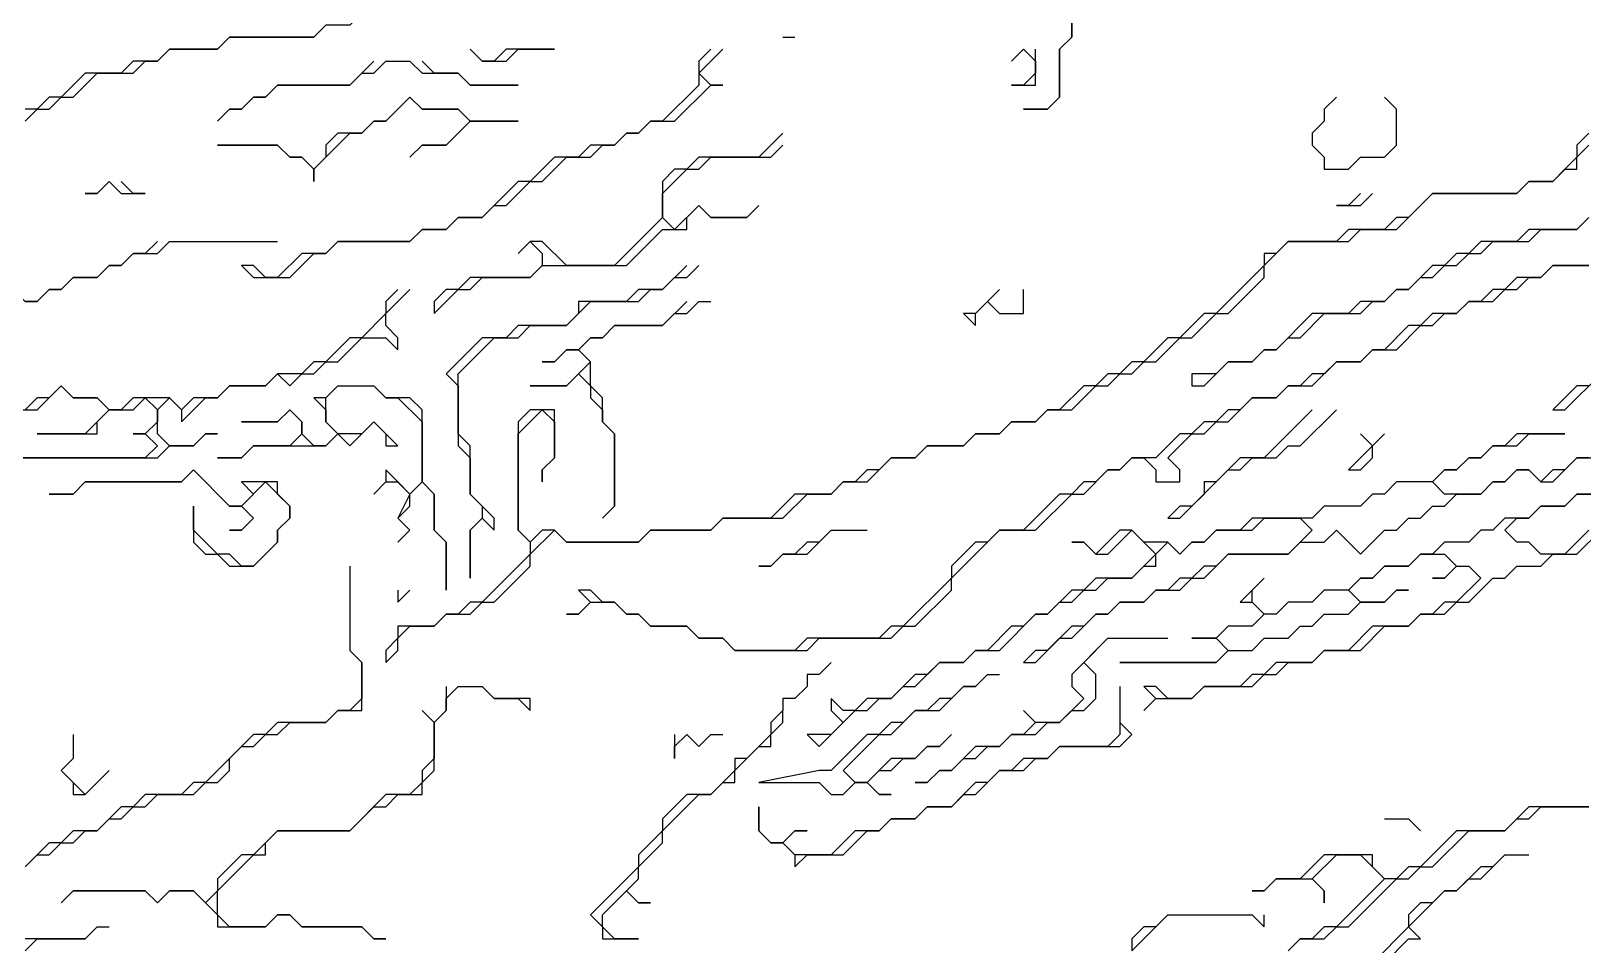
# Model space of a CAD drawing. Header units: metres. Extents: x 76363 to 76886, y 81203 to 81673.
# Drawn here: x 76661.6 to 76713.2, y 81321.2 to 81351.6 of the extents above; entities that cross this region are included whole.
import ezdxf

# ---------------------------------------------------------------- set-up
doc = ezdxf.new("R2010")
doc.units = ezdxf.units.M

msp = doc.modelspace()

# ---------------------------------------------------------------- linework, layer by layer
for points in [[(76681, 81356.6, 211.278), (76680.6, 81356.2, 211.38), (76680.2, 81356.2, 211.66), (76678.6, 81354.6, 212.435), (76678.2, 81354.6, 212.59), (76677.8, 81354.2, 212.695), (76676.2, 81354.2, 212.89), (76674.6, 81352.6, 212.865), (76673, 81352.6, 212.83), (76672.2, 81351.8, 212.87), (76671.4, 81351.8, 212.725), (76671, 81351.4, 212.63), (76668.2, 81351.4, 212.71), (76667.8, 81351, 212.7), (76666.2, 81351, 212.63), (76665.8, 81350.6, 212.58), (76665, 81350.6, 212.425), (76664.6, 81350.2, 212.22), (76663.4, 81350.2, 212), (76662.6, 81349.4, 211.77), (76662.2, 81349.4, 211.68), (76661.8, 81349, 211.525), (76661.4, 81349, 211.41)], [(76696.2, 81355.4, 202.73), (76696.2, 81353.8, 201.93), (76696.6, 81353.4, 201.675), (76696.2, 81353, 201.66), (76696.2, 81351.4, 201.28), (76695.8, 81351, 201.385), (76695.8, 81349.4, 201.07), (76695.4, 81349, 201.03), (76694.6, 81349, 201.287), (76695.4, 81349, 201.03), (76695.8, 81349.4, 201.07), (76695.8, 81351, 201.385), (76696.2, 81351.4, 201.28), (76696.2, 81352.6, 201.41), (76697, 81353.4, 201.6), (76697.4, 81353.4, 201.6), (76696.6, 81353.4, 201.675), (76696.2, 81353.8, 201.93)], [(76661.4, 81348.6, 211.4), (76661.8, 81349, 211.525), (76662.2, 81349, 211.48), (76662.6, 81349.4, 211.77), (76663, 81349.4, 211.73), (76663.8, 81350.2, 212.025), (76665, 81350.2, 212.25), (76665.4, 81350.6, 212.46), (76665.8, 81350.6, 212.58), (76666.2, 81351, 212.63), (76667.8, 81351, 212.7), (76668.2, 81351.4, 212.71), (76671, 81351.4, 212.63), (76671.4, 81351.8, 212.725)], [(76686.6, 81351.4, 202.31), (76687, 81351.4, 202.24)], [(76673, 81350.6, 211.593), (76672.2, 81349.8, 210.688), (76669.8, 81349.8, 210.983), (76669.4, 81349.4, 210.725), (76669, 81349.4, 210.71), (76668.6, 81349, 210.363), (76668.2, 81349, 210.623), (76667.8, 81348.6, 209.992), (76668.2, 81349, 210.623), (76668.6, 81349, 210.363), (76669, 81349.4, 210.71), (76669.4, 81349.4, 210.725), (76669.8, 81349.8, 210.983), (76672.2, 81349.8, 210.688), (76672.6, 81350.2, 211.12), (76673, 81350.2, 211.02), (76673.4, 81350.6, 211.333), (76674.2, 81350.6, 211.21), (76674.6, 81350.2, 210.627), (76675.8, 81350.2, 210.016), (76676.2, 81349.8, 209.381), (76677.8, 81349.8, 208.401), (76676.2, 81349.8, 209.381), (76675.8, 81350.2, 210.016), (76675, 81350.2, 210.537), (76674.6, 81350.6, 211.13)], [(76684.2, 81351, 203.183), (76683.8, 81350.6, 203.084), (76683.8, 81349.8, 202.368), (76682.6, 81348.6, 202.123), (76682.2, 81348.6, 202.386), (76681.8, 81348.2, 202.142), (76681.4, 81348.2, 202.374), (76681, 81347.8, 202.016), (76680.2, 81347.8, 202.524), (76679.8, 81347.4, 202.31), (76679, 81347.4, 202.662), (76678.2, 81346.6, 201.856), (76677.8, 81346.6, 202.3), (76676.6, 81345.4, 200.69), (76675.8, 81345.4, 201.332), (76675.4, 81345, 200.923), (76674.6, 81345, 201.486), (76674.2, 81344.6, 201.237), (76671.8, 81344.6, 202.56), (76671.4, 81344.2, 202.067), (76670.6, 81344.2, 202.564), (76669.8, 81343.4, 202.232), (76669.4, 81343.4, 202.572), (76669, 81343.8, 203.19), (76668.6, 81343.8, 203.27), (76669, 81343.4, 202.67), (76670.2, 81343.4, 201.92), (76671, 81344.2, 202.28), (76671.4, 81344.2, 202.067), (76671.8, 81344.6, 202.56), (76674.2, 81344.6, 201.237), (76674.6, 81345, 201.486), (76675.4, 81345, 200.923), (76675.8, 81345.4, 201.332), (76676.6, 81345.4, 200.69), (76677, 81345.8, 201.223), (76677.4, 81345.8, 201.074), (76678.2, 81346.6, 201.856), (76678.6, 81346.6, 201.458), (76679.4, 81347.4, 202.587), (76680.2, 81347.4, 202.07), (76680.6, 81347.8, 202.483), (76681, 81347.8, 202.016), (76681.4, 81348.2, 202.374), (76681.8, 81348.2, 202.142), (76682.2, 81348.6, 202.386), (76683, 81348.6, 201.86), (76684.2, 81349.8, 202.2), (76684.6, 81349.8, 202.1), (76684.2, 81349.8, 202.2), (76683.8, 81350.2, 202.675), (76684.6, 81351, 202.877)], [(76676.2, 81351, 210.89), (76676.6, 81350.6, 210.404), (76677.4, 81350.6, 210.01), (76677.8, 81351, 210.025), (76679, 81351, 208.912), (76677.4, 81351, 210.3), (76677, 81350.6, 210.216), (76676.6, 81350.6, 210.404)], [(76694.6, 81351, 201.73), (76694.2, 81350.6, 201.71), (76694.6, 81351, 201.73), (76695, 81350.6, 201.56), (76695, 81350.2, 201.54), (76694.6, 81349.8, 201.52), (76694.2, 81349.8, 201.52), (76695, 81349.8, 201.505), (76695, 81351, 201.58)], [(76674.2, 81349.4, 210), (76673.4, 81348.6, 209.333), (76673, 81348.6, 209.3), (76672.6, 81348.2, 208.96), (76671.8, 81348.2, 209.18), (76671.4, 81347.8, 208.693), (76671.4, 81347.4, 208.395), (76671, 81347, 207.88), (76670.6, 81347.4, 208.393), (76670.2, 81347.4, 208.55), (76669.8, 81347.8, 208.873), (76667.8, 81347.8, 209.04), (76669.8, 81347.8, 208.873), (76670.2, 81347.4, 208.55), (76670.6, 81347.4, 208.393), (76671, 81347, 207.88), (76671, 81346.6, 207.365), (76671, 81347, 207.88), (76672.2, 81348.2, 209.08), (76672.6, 81348.2, 208.96), (76673, 81348.6, 209.3), (76673.4, 81348.6, 209.333), (76674.2, 81349.4, 210), (76674.6, 81349, 209.6), (76675.8, 81349, 209.002), (76676.2, 81348.6, 208.342), (76675.4, 81347.8, 207.644), (76674.6, 81347.8, 207.813), (76674.2, 81347.4, 207.36), (76674.6, 81347.8, 207.813), (76675.4, 81347.8, 207.644), (76676.2, 81348.6, 208.342), (76677.8, 81348.6, 206.382), (76676.2, 81348.6, 208.342), (76675.8, 81349, 209.002), (76674.6, 81349, 209.6)], [(76705, 81349.4, 200.325), (76704.6, 81349, 200.23), (76704.6, 81348.6, 200.205), (76704.2, 81348.2, 200.12), (76704.2, 81347.8, 200.18), (76704.6, 81347.4, 200.125), (76704.6, 81347, 200.025), (76705.4, 81347, 200.1), (76705.8, 81347.4, 200.19), (76706.6, 81347.4, 200.035), (76707, 81347.8, 200.02), (76707, 81349, 200.14), (76706.6, 81349.4, 200.16)], [(76713.4, 81348.2, 200.02), (76713, 81347.8, 199.91), (76713, 81347.4, 199.82), (76712.2, 81346.6, 199.79), (76711.4, 81346.6, 199.87), (76711, 81346.2, 199.77), (76708.2, 81346.2, 199.78), (76707.4, 81345.4, 199.67), (76707, 81345.4, 199.6), (76706.6, 81345, 199.47), (76705.4, 81345, 199.705), (76705, 81344.6, 199.58), (76703.4, 81344.6, 199.775), (76703, 81344.2, 199.72), (76702.6, 81344.2, 199.76), (76702.6, 81343.8, 199.677), (76701, 81342.2, 199.64), (76700.6, 81342.2, 199.655), (76699.8, 81341.4, 199.61), (76699.4, 81341.4, 199.605), (76698.6, 81340.6, 199.443), (76698.2, 81340.6, 199.493), (76697.8, 81340.2, 199.4), (76697.4, 81340.2, 199.48), (76697, 81339.8, 199.467), (76696.6, 81339.8, 199.493), (76695.8, 81339, 199.325), (76695.4, 81339, 199.325), (76695, 81338.6, 199.31), (76694.2, 81338.6, 199.535), (76693.8, 81338.2, 199.6), (76693, 81338.2, 199.71), (76692.6, 81337.8, 199.7), (76691.4, 81337.8, 199.78), (76691, 81337.4, 199.84), (76690.2, 81337.4, 199.845), (76689.8, 81337, 199.83), (76689.4, 81337, 199.91), (76689, 81336.6, 199.887), (76688.6, 81336.6, 199.92), (76688.2, 81336.2, 199.875), (76687, 81336.2, 199.8), (76686.2, 81335.4, 199.735), (76684.6, 81335.4, 199.78), (76684.2, 81335, 199.763), (76682.2, 81335, 199.69), (76681.8, 81334.6, 199.675), (76679.4, 81334.6, 200.375), (76679, 81335, 200.59), (76678.6, 81335, 200.585), (76678.2, 81334.6, 200.45), (76677.8, 81335, 200.35), (76677.8, 81338.2, 200.62), (76678.6, 81339, 200.45), (76679, 81338.6, 200.55), (76679, 81337.4, 200.645), (76678.6, 81337, 200.78), (76678.6, 81336.6, 200.77), (76678.6, 81337, 200.78), (76679, 81337.4, 200.645), (76679, 81339, 200.413), (76678.2, 81339, 200.42), (76677.8, 81338.6, 200.515), (76677.8, 81335, 200.35), (76678.2, 81334.6, 200.45), (76678.2, 81334.2, 200.33), (76676.6, 81332.6, 199.83), (76676.2, 81332.6, 199.6), (76675.8, 81332.2, 199.433), (76675.4, 81332.2, 199.43), (76675, 81331.8, 199.61), (76673.8, 81331.8, 200.27), (76673.8, 81331.4, 200.135), (76673.4, 81331, 200.2), (76673.4, 81330.6, 200.12), (76673.8, 81331, 199.97), (76673.8, 81331.4, 200.135), (76674.2, 81331.8, 200.01), (76675, 81331.8, 199.61), (76675.4, 81332.2, 199.43), (76676.2, 81332.2, 199.533), (76676.6, 81332.6, 199.83), (76677, 81332.6, 199.9), (76678.2, 81333.8, 200.03), (76678.2, 81334.2, 200.33), (76679, 81335, 200.59), (76679.4, 81334.6, 200.375), (76681.8, 81334.6, 199.675), (76682.2, 81335, 199.69), (76684.2, 81335, 199.763), (76684.6, 81335.4, 199.78), (76686.6, 81335.4, 199.735), (76687.4, 81336.2, 199.803), (76688.2, 81336.2, 199.875), (76688.6, 81336.6, 199.92), (76689.4, 81336.6, 199.845), (76690.2, 81337.4, 199.845), (76691, 81337.4, 199.84), (76691.4, 81337.8, 199.78), (76692.6, 81337.8, 199.7), (76693, 81338.2, 199.71), (76693.8, 81338.2, 199.6), (76694.2, 81338.6, 199.535), (76695, 81338.6, 199.31), (76695.4, 81339, 199.325), (76696.2, 81339, 199.28), (76697, 81339.8, 199.467), (76697.4, 81339.8, 199.4), (76697.8, 81340.2, 199.4), (76698.2, 81340.2, 199.4), (76698.6, 81340.6, 199.443), (76699, 81340.6, 199.5), (76699.8, 81341.4, 199.61), (76700.2, 81341.4, 199.6), (76701, 81342.2, 199.64), (76701.4, 81342.2, 199.56), (76702.6, 81343.4, 199.525), (76702.6, 81343.8, 199.677), (76703.4, 81344.6, 199.775), (76705.4, 81344.6, 199.57), (76705.8, 81345, 199.51), (76707, 81345, 199.47), (76708.2, 81346.2, 199.78), (76711, 81346.2, 199.77), (76711.4, 81346.6, 199.87), (76712.2, 81346.6, 199.79), (76712.6, 81347, 199.845), (76713, 81347, 199.73), (76713, 81347.4, 199.82), (76713.4, 81347.8, 199.81)], [(76686.6, 81348.2, 200.79), (76685.8, 81347.4, 200.685), (76683.8, 81347.4, 200.96), (76683.4, 81347, 200.79), (76683, 81347, 200.868), (76682.6, 81346.6, 200.74), (76682.6, 81345.4, 200.15), (76681, 81343.8, 199.78), (76679.4, 81343.8, 199.727), (76678.6, 81344.6, 200.085), (76678.2, 81344.6, 200.085), (76677.8, 81344.2, 199.88), (76678.2, 81344.6, 200.085), (76678.6, 81344.2, 199.875), (76678.6, 81343.8, 199.76), (76678.2, 81343.4, 199.615), (76676.2, 81343.4, 199.81), (76675.8, 81343, 199.72), (76675.4, 81343, 199.75), (76675, 81342.6, 199.75), (76675, 81342.2, 199.58), (76675.8, 81343, 199.72), (76676.2, 81343, 199.61), (76676.6, 81343.4, 199.62), (76678.2, 81343.4, 199.615), (76678.6, 81343.8, 199.76), (76681.4, 81343.8, 199.695), (76682.6, 81345, 199.975), (76683.4, 81345, 199.86), (76683.4, 81345.4, 199.99), (76683.8, 81345.8, 200.137), (76684.2, 81345.4, 199.98), (76685.4, 81345.4, 200.095), (76685.8, 81345.8, 200.23), (76685.4, 81345.4, 200.095), (76684.2, 81345.4, 199.98), (76683.8, 81345.8, 200.137), (76683, 81345, 199.89), (76682.6, 81345.4, 200.15), (76682.6, 81346.2, 200.46), (76683.4, 81347, 200.79), (76683.8, 81347, 200.67), (76684.2, 81347.4, 200.92), (76686.2, 81347.4, 200.565), (76686.6, 81347.8, 200.7)], [(76664.2, 81346.6, 208.073), (76663.8, 81346.2, 207.615), (76663.4, 81346.2, 207.846), (76663.8, 81346.2, 207.615), (76664.2, 81346.6, 208.073), (76664.6, 81346.2, 207.6), (76665.4, 81346.2, 207.596), (76665, 81346.2, 207.58), (76664.6, 81346.6, 208.442)], [(76705.8, 81346.2, 199.875), (76705.4, 81345.8, 199.86), (76705, 81345.8, 199.82), (76705.8, 81345.8, 199.85), (76706.2, 81346.2, 199.87)], [(76713.4, 81345.4, 197.994), (76713, 81345, 197.69), (76711.4, 81345, 198.193), (76711, 81344.6, 197.502), (76709.8, 81344.6, 198.05), (76709.4, 81344.2, 197.607), (76709, 81344.2, 197.677), (76708.6, 81343.8, 197.203), (76708.2, 81343.8, 197.476), (76707.4, 81343, 196.706), (76707, 81343, 196.917), (76706.6, 81342.6, 196.663), (76705.8, 81342.6, 197.287), (76705.4, 81342.2, 197.248), (76704.2, 81342.2, 197.71), (76703, 81341, 196.943), (76702.6, 81341, 197.215), (76702.2, 81340.6, 197.23), (76701.4, 81340.6, 197.827), (76701, 81340.2, 197.512), (76700.2, 81340.2, 197.874), (76700.2, 81339.8, 197.23), (76700.6, 81339.8, 197.092), (76701.4, 81340.6, 197.827), (76702.2, 81340.6, 197.23), (76702.6, 81341, 197.215), (76703, 81341, 196.943), (76703.4, 81341.4, 197.217), (76703.8, 81341.4, 197.018), (76704.6, 81342.2, 197.6), (76705.8, 81342.2, 196.906), (76706.2, 81342.6, 197.016), (76706.6, 81342.6, 196.663), (76707, 81343, 196.917), (76707.4, 81343, 196.706), (76707.8, 81343.4, 197.135), (76708.2, 81343.4, 196.892), (76708.6, 81343.8, 197.203), (76709, 81343.8, 197.21), (76709.4, 81344.2, 197.607), (76709.8, 81344.2, 197.55), (76710.2, 81344.6, 197.817), (76711.4, 81344.6, 197.408), (76711.8, 81345, 198.04), (76713, 81345, 197.69), (76713.4, 81345.4, 197.994)], [(76665.8, 81344.6, 204.888), (76665.4, 81344.2, 204.607), (76665, 81344.2, 204.922), (76664.6, 81343.8, 204.43), (76664.2, 81343.8, 204.596), (76663.8, 81343.4, 204.195), (76663, 81343.4, 204.493), (76662.6, 81343, 204.047), (76662.2, 81343, 204.157), (76661.8, 81342.6, 203.887), (76661.4, 81342.6, 204.027), (76660.6, 81343.4, 205.093), (76661.4, 81342.6, 204.027), (76661.8, 81342.6, 203.887), (76662.2, 81343, 204.157), (76662.6, 81343, 204.047), (76663, 81343.4, 204.493), (76663.8, 81343.4, 204.195), (76664.2, 81343.8, 204.596), (76664.6, 81343.8, 204.43), (76665, 81344.2, 204.922), (76665.8, 81344.2, 204.376), (76666.2, 81344.6, 204.725), (76669.8, 81344.6, 204.184)], [(76683.4, 81343.8, 199.62), (76682.6, 81343, 199.5), (76681.8, 81343, 199.51), (76681.4, 81342.6, 199.49), (76679.8, 81342.6, 199.42), (76679.8, 81342.2, 199.43), (76679.4, 81341.8, 199.54), (76677.8, 81341.8, 199.517), (76677.4, 81341.4, 199.53), (76676.6, 81341.4, 199.46), (76675.4, 81340.2, 199.405), (76675.8, 81339.8, 199.54), (76675.8, 81337.8, 199.69), (76676.2, 81337.4, 199.89), (76676.2, 81336.2, 199.77), (76676.6, 81335.8, 199.973), (76676.6, 81335.4, 199.8), (76676.2, 81335, 199.71), (76676.2, 81333.4, 199.562), (76676.2, 81335, 199.71), (76676.6, 81335.4, 199.8), (76677, 81335, 199.93), (76677, 81335.4, 200.125), (76676.2, 81336.2, 199.77), (76676.2, 81337.8, 199.795), (76675.8, 81338.2, 199.62), (76675.8, 81340.2, 199.5), (76677, 81341.4, 199.53), (76677.8, 81341.4, 199.565), (76678.2, 81341.8, 199.545), (76679.4, 81341.8, 199.54), (76680.2, 81342.6, 199.42), (76681.8, 81342.6, 199.54), (76682.2, 81343, 199.51), (76682.6, 81343, 199.5), (76683, 81343.4, 199.595), (76683.4, 81343.4, 199.595), (76683.8, 81343.8, 199.61)], [(76713.4, 81343.8, 193.048), (76712.2, 81343.8, 194.351), (76711.8, 81343.4, 193.322), (76711, 81343.4, 193.984), (76710.6, 81343, 193.502), (76710.2, 81343, 193.703), (76709.8, 81342.6, 193.263), (76709.4, 81342.6, 193.787), (76709, 81342.2, 193.174), (76708.2, 81342.2, 194.16), (76707.8, 81341.8, 193.378), (76707.4, 81341.8, 193.761), (76706.6, 81341, 193.182), (76706.2, 81341, 193.63), (76705.8, 81340.6, 192.965), (76705, 81340.6, 193.325), (76704.6, 81340.2, 192.512), (76704.2, 81340.2, 193.3), (76703.8, 81339.8, 192.963), (76703.4, 81339.8, 193.489), (76703, 81339.4, 192.612), (76702.2, 81339.4, 193.731), (76701.8, 81339, 192.379), (76701.4, 81339, 193.06), (76701, 81338.6, 192.612), (76700.6, 81338.6, 193.111), (76700.2, 81338.2, 192.472), (76699.8, 81338.2, 193.327), (76699, 81337.4, 192.283), (76698.2, 81337.4, 193.134), (76697.8, 81337, 192.433), (76697.4, 81337, 192.925), (76697, 81336.6, 192.556), (76696.6, 81336.6, 192.917), (76696.2, 81336.2, 192.632), (76695.8, 81336.2, 193.286), (76694.6, 81335, 192.281), (76693.8, 81335, 193.071), (76693.4, 81334.6, 192.583), (76693, 81334.6, 192.959), (76692.2, 81333.8, 192.488), (76692.2, 81333.4, 191.973), (76690.6, 81331.8, 191.347), (76690.2, 81331.8, 191.772), (76689.8, 81331.4, 191.322), (76687.4, 81331.4, 192.218), (76687, 81331, 191.82), (76685, 81331, 192.43), (76684.6, 81331.4, 193.005), (76683.8, 81331.4, 193.291), (76683.4, 81331.8, 194.145), (76682.2, 81331.8, 194.338), (76681.8, 81332.2, 195.533), (76681.4, 81332.2, 195.652), (76681, 81332.6, 196.75), (76680.6, 81332.6, 196.73), (76680.2, 81333, 197.768), (76679.8, 81333, 197.96), (76680.2, 81332.6, 196.923), (76679.8, 81332.2, 196.702), (76679.4, 81332.2, 197.075), (76679.8, 81332.2, 196.702), (76680.2, 81332.6, 196.923), (76681, 81332.6, 196.75), (76681.4, 81332.2, 195.652), (76681.8, 81332.2, 195.533), (76682.2, 81331.8, 194.338), (76683.4, 81331.8, 194.145), (76683.8, 81331.4, 193.291), (76684.6, 81331.4, 193.005), (76685, 81331, 192.43), (76687.4, 81331, 191.602), (76687.8, 81331.4, 191.77), (76690.2, 81331.4, 191.184), (76690.6, 81331.8, 191.347), (76691, 81331.8, 191.106), (76692.2, 81333, 191.64), (76692.2, 81333.4, 191.973), (76693.8, 81335, 193.071), (76695, 81335, 191.92), (76696.2, 81336.2, 192.632), (76696.6, 81336.2, 192.212), (76697.4, 81337, 192.925), (76697.8, 81337, 192.433), (76698.2, 81337.4, 193.134), (76698.6, 81337.4, 192.789), (76699, 81337, 191.673), (76699, 81336.6, 191.502), (76699.8, 81336.6, 191.21), (76699.8, 81337, 191.598), (76699.4, 81337.4, 191.96), (76700.2, 81338.2, 192.472), (76700.6, 81338.2, 191.977), (76701, 81338.6, 192.612), (76701.4, 81338.6, 192.028), (76702.2, 81339.4, 193.731), (76703, 81339.4, 192.612), (76703.4, 81339.8, 193.489), (76704.2, 81339.8, 192.424), (76705, 81340.6, 193.325), (76705.8, 81340.6, 192.965), (76706.2, 81341, 193.63), (76707, 81341, 192.73), (76707.8, 81341.8, 193.378), (76708.2, 81341.8, 192.903), (76708.6, 81342.2, 193.633), (76709, 81342.2, 193.174), (76709.4, 81342.6, 193.787), (76710.2, 81342.6, 192.903), (76710.6, 81343, 193.502), (76711, 81343, 192.97), (76711.4, 81343.4, 193.71), (76711.8, 81343.4, 193.322), (76712.2, 81343.8, 194.351), (76713.4, 81343.8, 193.048)], [(76660.6, 81337.4, 200.94), (76665.8, 81337.4, 200.77), (76666.2, 81337.8, 200.78), (76667, 81337.8, 200.63), (76667.4, 81338.2, 200.57), (76667.8, 81338.2, 200.61), (76667.4, 81338.2, 200.57), (76667, 81337.8, 200.63), (76666.2, 81337.8, 200.78), (76665.8, 81338.2, 200.885), (76665.8, 81339, 201.02), (76666.2, 81339.4, 201.045), (76666.6, 81339, 200.725), (76666.6, 81338.6, 200.67), (76667.4, 81339.4, 200.807), (76667.8, 81339.4, 200.74), (76668.2, 81339.8, 200.795), (76669.4, 81339.8, 200.41), (76669.8, 81340.2, 200.46), (76670.2, 81339.8, 200.05), (76670.6, 81340.2, 200.133), (76671, 81340.2, 199.88), (76671.4, 81340.6, 199.975), (76671.8, 81340.6, 199.7), (76672.6, 81341.4, 199.775), (76673.4, 81341.4, 199.63), (76673.8, 81341, 199.56), (76673.8, 81341.4, 199.7), (76673.4, 81341.8, 199.79), (76673.4, 81342.2, 199.88), (76674.2, 81343, 200.147)], [(76673.8, 81343, 200.26), (76673.4, 81342.6, 200.13), (76673.4, 81342.2, 199.88), (76672.6, 81341.4, 199.775), (76672.2, 81341.4, 199.835), (76671.4, 81340.6, 199.975), (76671, 81340.6, 200.05), (76670.6, 81340.2, 200.133), (76669.8, 81340.2, 200.46), (76669.4, 81339.8, 200.41), (76668.2, 81339.8, 200.795), (76667.8, 81339.4, 200.74), (76667, 81339.4, 200.895), (76666.6, 81339, 200.725), (76666.2, 81339.4, 201.045), (76665, 81339.4, 201.325), (76664.6, 81339, 201.09), (76664.2, 81339, 201.075), (76663.8, 81339.4, 201.377), (76663, 81339.4, 201.46), (76662.6, 81339.8, 201.783), (76662.2, 81339.4, 201.62), (76661.8, 81339.4, 201.663), (76661.4, 81339, 201.51)], [(76693.8, 81343, 200.08), (76693, 81342.2, 200.05), (76692.6, 81342.2, 199.895), (76693, 81341.8, 199.88), (76693, 81342.2, 200.05), (76693.4, 81342.6, 200.1), (76693.8, 81342.2, 200.04), (76694.6, 81342.2, 199.885), (76694.6, 81343, 200)], [(76683.4, 81342.6, 199.755), (76682.6, 81341.8, 199.83), (76681, 81341.8, 199.65), (76680.6, 81341.4, 199.82), (76680.2, 81341.4, 199.71), (76679.8, 81341, 199.77), (76679.4, 81341, 199.775), (76679, 81340.6, 200.02), (76678.6, 81340.6, 199.88), (76679, 81340.6, 200.02), (76679.4, 81341, 199.775), (76679.8, 81341, 199.77), (76680.2, 81340.6, 199.83), (76679.4, 81339.8, 200.06), (76678.2, 81339.8, 200.145), (76679.4, 81339.8, 200.06), (76679.8, 81340.2, 199.965), (76680.2, 81339.8, 199.91), (76680.2, 81339.4, 199.93), (76680.6, 81339, 199.91), (76680.6, 81338.6, 199.85), (76681, 81338.2, 199.835), (76681, 81335.8, 199.8), (76680.6, 81335.4, 199.865), (76681, 81335.8, 199.8), (76681, 81338.2, 199.835), (76680.6, 81338.6, 199.85), (76680.6, 81339.4, 199.887), (76680.2, 81339.8, 199.91), (76680.2, 81340.6, 199.83), (76679.8, 81341, 199.77), (76680.2, 81341.4, 199.71), (76680.6, 81341.4, 199.82), (76681, 81341.8, 199.65), (76682.6, 81341.8, 199.83), (76683, 81342.2, 199.847), (76683.4, 81342.2, 199.9), (76683.8, 81342.6, 199.86), (76684.2, 81342.6, 199.86)], [(76713.4, 81339.8, 189.99), (76713, 81339.8, 190.02), (76712.2, 81339, 189.927), (76712.6, 81339, 189.72), (76713.8, 81340.2, 190.08)], [(76660.6, 81339, 201.528), (76661.8, 81339, 201.41), (76662.6, 81339.8, 201.783), (76663, 81339.4, 201.46), (76663.8, 81339.4, 201.377), (76664.2, 81339, 201.075), (76663.4, 81338.2, 200.97), (76661.8, 81338.2, 200.97), (76663.8, 81338.2, 200.81), (76663.8, 81338.6, 200.98), (76664.2, 81339, 201.075), (76665, 81339, 201.07), (76665.4, 81339.4, 201.16), (76665.8, 81339, 201.02), (76665.8, 81338.6, 200.94), (76665.4, 81338.2, 200.965), (76665, 81338.2, 200.88), (76665.4, 81338.2, 200.965), (76665.8, 81337.8, 200.79), (76665.4, 81337.4, 200.78), (76660.2, 81337.4, 201.02)], [(76671.8, 81339.8, 199.63), (76671.4, 81339.4, 199.767), (76671, 81339.4, 199.84), (76671.4, 81339, 199.935), (76671.4, 81338.6, 200.155), (76671.8, 81338.2, 200.323), (76671.4, 81337.8, 200.46), (76671, 81337.8, 200.39), (76670.6, 81338.2, 200.325), (76670.6, 81338.6, 200.143), (76670.2, 81339, 200.03), (76669.8, 81338.6, 200.19), (76668.6, 81338.6, 200.51), (76669.8, 81338.6, 200.19), (76670.2, 81339, 200.03), (76670.6, 81338.6, 200.143), (76670.6, 81338.2, 200.325), (76670.2, 81337.8, 200.505), (76669, 81337.8, 200.665), (76668.6, 81337.4, 200.76), (76667.8, 81337.4, 200.77), (76668.6, 81337.4, 200.76), (76669, 81337.8, 200.665), (76671.4, 81337.8, 200.46), (76671.8, 81338.2, 200.323), (76672.2, 81337.8, 200.437), (76673, 81338.6, 199.99), (76673.4, 81338.2, 200.015), (76673.4, 81337.8, 200.11), (76673.8, 81337.8, 199.99), (76673, 81338.6, 199.99), (76672.6, 81338.2, 200.17), (76671.8, 81338.2, 200.323), (76671.4, 81338.6, 200.155), (76671.4, 81339.4, 199.767), (76671.8, 81339.8, 199.63), (76673, 81339.8, 199.55), (76673.4, 81339.4, 199.53), (76673.8, 81339.4, 199.53), (76674.6, 81338.6, 199.525), (76674.6, 81336.6, 199.825), (76674.2, 81336.2, 200), (76673.4, 81337, 200.19), (76673.4, 81336.6, 200.25), (76673, 81336.2, 200.31), (76673.4, 81336.6, 200.25), (76673.8, 81336.6, 200.09), (76674.2, 81336.2, 200), (76673.8, 81335.4, 200.125), (76674.2, 81335, 200.1), (76673.8, 81334.6, 200.16), (76674.2, 81335, 200.1), (76673.8, 81335.4, 200.125), (76674.2, 81335.8, 199.98), (76674.2, 81336.2, 200), (76674.6, 81336.6, 199.825), (76675, 81336.2, 199.69), (76675, 81335, 199.635), (76675.4, 81334.6, 199.54), (76675.4, 81333, 199.58), (76675.4, 81334.6, 199.54), (76675, 81335, 199.635), (76675, 81336.2, 199.69), (76674.6, 81336.6, 199.825), (76674.6, 81339, 199.43), (76674.2, 81339.4, 199.44), (76673.4, 81339.4, 199.53), (76673, 81339.8, 199.55)], [(76704.2, 81339, 191.617), (76702.6, 81337.4, 190.8), (76701.8, 81337.4, 191.01), (76701, 81336.6, 190.73), (76700.6, 81336.6, 190.951), (76700.6, 81336.2, 190.557), (76700.2, 81335.8, 190.452), (76699.8, 81335.8, 190.543), (76699.4, 81335.4, 190.43), (76699.8, 81335.4, 190.26), (76701.4, 81337, 190.86), (76701.8, 81337, 190.705), (76702.2, 81337.4, 191.075), (76703, 81337.4, 190.565), (76703.4, 81337.8, 190.85), (76703.8, 81337.8, 190.9), (76705, 81339, 191.48)], [(76713.4, 81337.4, 189.42), (76713, 81337.4, 189.397), (76712.6, 81337, 189.41), (76712.2, 81337, 189.41), (76711.8, 81336.6, 189.54), (76711.4, 81337, 189.37), (76711, 81337, 189.33), (76710.6, 81336.6, 189.39), (76710.2, 81336.6, 189.4), (76709.8, 81336.2, 189.43), (76708.6, 81336.2, 189.5), (76708.2, 81336.6, 189.71), (76708.6, 81337, 189.765), (76709, 81337, 189.705), (76709.4, 81337.4, 189.66), (76709.8, 81337.4, 189.625), (76710.2, 81337.8, 189.695), (76711, 81337.8, 189.52), (76711.4, 81338.2, 189.695), (76712.6, 81338.2, 189.54), (76711, 81338.2, 189.747), (76710.6, 81337.8, 189.64), (76710.2, 81337.8, 189.695), (76709.8, 81337.4, 189.625), (76709.4, 81337.4, 189.66), (76709, 81337, 189.705), (76708.6, 81337, 189.765), (76708.2, 81336.6, 189.71), (76707, 81336.6, 189.98), (76706.6, 81336.2, 189.93), (76706.2, 81336.2, 190.045), (76705.8, 81335.8, 189.89), (76704.6, 81335.8, 189.94), (76704.2, 81335.4, 189.71), (76702.2, 81335.4, 189.68), (76701.8, 81335, 189.705), (76701, 81335, 189.7), (76700.6, 81334.6, 189.65), (76700.2, 81334.6, 189.77), (76699.8, 81334.2, 189.69), (76699.4, 81334.6, 189.983), (76698.6, 81334.6, 190.19), (76698.2, 81335, 190.553), (76697.8, 81335, 190.808), (76697, 81334.2, 190.537), (76696.6, 81334.6, 190.96), (76696.2, 81334.6, 191.12), (76696.6, 81334.6, 190.96), (76697, 81334.2, 190.537), (76697.4, 81334.2, 190.33), (76698.2, 81335, 190.553), (76699, 81334.2, 189.83), (76698.2, 81333.4, 189.79), (76697, 81333.4, 190.025), (76696.6, 81333, 190.015), (76696.2, 81333, 190.177), (76695.4, 81332.2, 189.985), (76695, 81332.2, 190.135), (76694.6, 81331.8, 190.12), (76694.2, 81331.8, 190.16), (76693.4, 81331, 189.935), (76693, 81331, 190.03), (76692.6, 81330.6, 189.76), (76691.8, 81330.6, 189.97), (76691.4, 81330.2, 189.817), (76691, 81330.2, 190.03), (76690.2, 81329.4, 189.725), (76689.4, 81329.4, 189.76), (76689, 81329, 189.77), (76688.6, 81329, 189.99), (76688.2, 81329.4, 190.27), (76688.2, 81329, 190.06), (76688.6, 81328.6, 189.76), (76688.2, 81328.2, 189.8), (76687.4, 81328.2, 189.893), (76687.8, 81327.8, 189.775), (76689, 81329, 189.77), (76689.4, 81329, 189.71), (76689.8, 81329.4, 189.805), (76690.2, 81329.4, 189.725), (76690.6, 81329.8, 189.94), (76691, 81329.8, 189.78), (76691.8, 81330.6, 189.97), (76692.6, 81330.6, 189.76), (76693, 81331, 190.03), (76693.8, 81331, 189.98), (76695, 81332.2, 190.135), (76695.4, 81332.2, 189.985), (76695.8, 81332.6, 190.12), (76696.2, 81332.6, 190), (76696.6, 81333, 190.015), (76697, 81333, 189.81), (76697.4, 81333.4, 189.99), (76698.2, 81333.4, 189.79), (76698.6, 81333.8, 189.85), (76699, 81333.8, 189.78), (76699, 81334.2, 189.83), (76699.4, 81334.6, 189.983), (76699.8, 81334.2, 189.69), (76700.2, 81334.6, 189.77), (76700.6, 81334.6, 189.65), (76701, 81335, 189.7), (76702.2, 81335, 189.59), (76702.6, 81335.4, 189.6), (76703.8, 81335.4, 189.67), (76704.2, 81335, 189.477), (76703.4, 81334.2, 189.51), (76701.4, 81334.2, 189.4), (76701, 81333.8, 189.42), (76700.6, 81333.8, 189.46), (76700.2, 81333.4, 189.45), (76699.8, 81333.4, 189.53), (76699.4, 81333, 189.505), (76699, 81333, 189.54), (76698.6, 81332.6, 189.57), (76697.8, 81332.6, 189.57), (76697.4, 81332.2, 189.63), (76697, 81332.2, 189.71), (76696.6, 81331.8, 189.775), (76696.2, 81331.8, 189.77), (76695.4, 81331, 189.887), (76695, 81331, 189.89), (76694.6, 81330.6, 189.88), (76695, 81330.6, 189.87), (76695.8, 81331.4, 189.835), (76696.2, 81331.4, 189.83), (76697, 81332.2, 189.71), (76697.4, 81332.2, 189.63), (76697.8, 81332.6, 189.57), (76698.6, 81332.6, 189.57), (76699, 81333, 189.54), (76699.8, 81333, 189.505), (76700.2, 81333.4, 189.45), (76700.6, 81333.4, 189.44), (76701.4, 81334.2, 189.4), (76703.4, 81334.2, 189.51), (76703.8, 81334.6, 189.45), (76704.6, 81334.6, 189.485), (76705, 81335, 189.65), (76705.8, 81334.2, 189.805), (76706.6, 81335, 189.68), (76707, 81335, 189.645), (76707.4, 81335.4, 189.58), (76707.8, 81335.4, 189.58), (76708.2, 81335.8, 189.525), (76708.6, 81335.8, 189.525), (76709, 81336.2, 189.46), (76709.8, 81336.2, 189.43), (76710.2, 81336.6, 189.4), (76710.6, 81336.6, 189.39), (76711, 81337, 189.33), (76711.4, 81337, 189.37), (76711.8, 81336.6, 189.54), (76712.2, 81336.6, 189.47), (76713, 81337.4, 189.397), (76713.8, 81337.4, 189.42)], [(76705.8, 81338.2, 190.913), (76706.2, 81337.8, 190.64), (76705.4, 81337, 190.505), (76705.8, 81337, 190.505), (76706.2, 81337.4, 190.6), (76706.2, 81337.8, 190.64), (76706.6, 81338.2, 190.9)], [(76667, 81337, 200.945), (76666.6, 81336.6, 201.12), (76663.4, 81336.6, 200.975), (76663, 81336.2, 201.187), (76662.2, 81336.2, 201.12), (76663, 81336.2, 201.187), (76663.4, 81336.6, 200.975), (76666.6, 81336.6, 201.12), (76667, 81337, 200.945), (76668.2, 81335.8, 201.267), (76668.6, 81335.8, 201.23), (76669, 81335.4, 201.257), (76668.6, 81335, 201.42), (76668.2, 81335, 201.42), (76668.6, 81335, 201.42), (76669, 81335.4, 201.257), (76668.6, 81335.8, 201.23), (76669.4, 81336.6, 200.915), (76670.2, 81335.8, 200.68), (76670.2, 81335.4, 200.67), (76669.8, 81335, 200.825), (76669.8, 81334.6, 200.78), (76669, 81333.8, 201.037), (76668.6, 81333.8, 201.095), (76668.2, 81334.2, 201.275), (76667.8, 81334.2, 201.23), (76667, 81335, 201.12), (76667, 81335.8, 201.23), (76667, 81334.6, 201.1), (76667.4, 81334.2, 201.12), (76667.8, 81334.2, 201.23), (76668.2, 81333.8, 201.14), (76669, 81333.8, 201.037), (76669.8, 81334.6, 200.78), (76669.8, 81335, 200.825), (76670.2, 81335.4, 200.67), (76670.2, 81335.8, 200.68), (76669.8, 81336.2, 200.782), (76669.8, 81336.6, 200.88), (76668.6, 81336.6, 200.995), (76669, 81336.2, 201.01), (76668.6, 81335.8, 201.23), (76668.2, 81335.8, 201.267)], [(76713.8, 81336.2, 189.94), (76713, 81336.2, 189.803), (76712.6, 81335.8, 189.965), (76711.8, 81335.8, 189.815), (76711.4, 81335.4, 190.077), (76710.6, 81335.4, 189.933), (76710.2, 81335, 190.09), (76709.8, 81335, 190.02), (76709.4, 81334.6, 190.23), (76708.6, 81334.6, 190.12), (76708.2, 81334.2, 190.215), (76707.8, 81334.2, 190.215), (76707.4, 81333.8, 190.353), (76706.6, 81333.8, 190.245), (76706.2, 81333.4, 190.39), (76705.8, 81333.4, 190.195), (76705.4, 81333, 190.4), (76704.6, 81333, 190.29), (76704.2, 81332.6, 190.425), (76703.4, 81332.6, 190.32), (76703, 81332.2, 190.37), (76702.6, 81332.2, 190.195), (76702.2, 81332.6, 190.01), (76702.2, 81333, 189.87), (76702.6, 81333.4, 189.74), (76701.8, 81332.6, 189.94), (76702.2, 81332.6, 190.01), (76702.6, 81332.2, 190.195), (76702.2, 81331.8, 190.4), (76701.4, 81331.8, 190.21), (76701, 81331.4, 190.3), (76700.2, 81331.4, 190.2), (76701, 81331.4, 190.3), (76701.4, 81331, 190.595), (76701, 81330.6, 190.62), (76697.8, 81330.6, 190.48), (76701, 81330.6, 190.62), (76701.4, 81331, 190.595), (76702.2, 81331, 190.675), (76702.6, 81331.4, 190.615), (76703.4, 81331.4, 190.59), (76703.8, 81331.8, 190.7), (76704.2, 81331.8, 190.66), (76704.6, 81332.2, 190.715), (76705.4, 81332.2, 190.755), (76705.8, 81332.6, 190.717), (76706.6, 81332.6, 190.645), (76707, 81333, 190.78), (76707.4, 81333, 190.7), (76707, 81333, 190.78), (76706.6, 81332.6, 190.645), (76705.8, 81332.6, 190.717), (76705.4, 81333, 190.4), (76705.8, 81333.4, 190.195), (76706.2, 81333.4, 190.39), (76706.6, 81333.8, 190.245), (76707.4, 81333.8, 190.353), (76707.8, 81334.2, 190.215), (76708.6, 81334.2, 190.29), (76709, 81333.8, 190.653), (76708.6, 81333.4, 190.637), (76708.2, 81333.4, 190.65), (76708.6, 81333.4, 190.637), (76709, 81333.8, 190.653), (76709.4, 81333.8, 190.58), (76709.8, 81333.4, 190.25), (76709, 81332.6, 190.03), (76708.6, 81332.6, 190.225), (76708.2, 81332.2, 190.13), (76707.8, 81332.2, 190.29), (76707.4, 81331.8, 190.03), (76706.2, 81331.8, 190.31), (76705.4, 81331, 190.125), (76704.6, 81331, 190.202), (76704.2, 81330.6, 190.11), (76703, 81330.6, 190.305), (76702.6, 81330.2, 190.095), (76702.2, 81330.2, 190.17), (76701.8, 81329.8, 190.02), (76700.6, 81329.8, 190.2), (76700.2, 81329.4, 189.96), (76699.4, 81329.4, 190.04), (76699, 81329.8, 190.095), (76698.6, 81329.8, 190.015), (76699, 81329.4, 189.885), (76698.6, 81329, 189.79), (76699, 81329.4, 189.885), (76700.2, 81329.4, 189.96), (76700.6, 81329.8, 190.2), (76702.2, 81329.8, 189.97), (76702.6, 81330.2, 190.095), (76703, 81330.2, 190.037), (76703.4, 81330.6, 190.23), (76704.2, 81330.6, 190.11), (76704.6, 81331, 190.202), (76705.8, 81331, 190.01), (76706.6, 81331.8, 190.243), (76707.4, 81331.8, 190.03), (76707.8, 81332.2, 190.29), (76708.6, 81332.2, 189.98), (76709, 81332.6, 190.03), (76709.4, 81332.6, 190.013), (76710.2, 81333.4, 190.093), (76710.6, 81333.4, 189.98), (76711, 81333.8, 190.11), (76711.8, 81333.8, 189.88), (76712.2, 81334.2, 190.05), (76713, 81334.2, 189.895), (76713.8, 81335, 190)], [(76713.4, 81335, 190.103), (76712.6, 81334.2, 189.98), (76711.8, 81334.2, 190.09), (76711.4, 81334.6, 190.335), (76711, 81334.6, 190.375), (76710.6, 81335, 190.123), (76711, 81335.4, 190.015), (76711.4, 81335.4, 190.077), (76711.8, 81335.8, 189.815), (76712.6, 81335.8, 189.965), (76713, 81336.2, 189.803), (76714.2, 81336.2, 190.02)], [(76688.2, 81335, 198.274), (76687.8, 81334.6, 197.414), (76687.4, 81334.6, 197.832), (76687, 81334.2, 197.222), (76686.6, 81334.2, 197.68), (76686.2, 81333.8, 196.772), (76685.8, 81333.8, 197.287), (76686.2, 81333.8, 196.772), (76686.6, 81334.2, 197.68), (76687.4, 81334.2, 196.915), (76688.2, 81335, 198.274), (76689.4, 81335, 197.198)], [(76672.2, 81333.8, 200.55), (76672.2, 81331, 200.77), (76672.6, 81330.6, 200.577), (76672.6, 81329.4, 200.54), (76672.2, 81329, 200.61), (76671.8, 81329, 200.737), (76671.4, 81328.6, 200.82), (76669.8, 81328.6, 201.17), (76669.4, 81328.2, 201.195), (76669, 81328.2, 201.2), (76667.4, 81326.6, 201.015), (76667, 81326.6, 201.02), (76666.6, 81326.2, 200.965), (76665.4, 81326.2, 201.047), (76665, 81325.8, 200.99), (76664.6, 81325.8, 201.11), (76663.8, 81325, 201), (76663, 81325, 201.027), (76662.6, 81324.6, 200.83), (76662.2, 81324.6, 200.75), (76661.4, 81323.8, 200.49)], [(76673.8, 81333, 200.19), (76673.8, 81332.6, 200.19), (76674.2, 81333, 200.01)], [(76661.4, 81323.8, 200.49), (76661.8, 81324.2, 200.66), (76662.2, 81324.2, 200.695), (76662.6, 81324.6, 200.83), (76663, 81324.6, 200.843), (76663.4, 81325, 201.08), (76663.8, 81325, 201), (76664.2, 81325.4, 201.125), (76664.6, 81325.4, 201.015), (76665, 81325.8, 200.99), (76665.4, 81325.8, 200.95), (76665.8, 81326.2, 201.045), (76667, 81326.2, 200.96), (76667.4, 81326.6, 201.015), (76667.8, 81326.6, 200.958), (76668.2, 81327, 201.03), (76668.2, 81327.4, 201.12), (76668.6, 81327.8, 201.18), (76669, 81327.8, 201.18), (76669.4, 81328.2, 201.195), (76669.8, 81328.2, 201.11), (76670.2, 81328.6, 201.06), (76671.4, 81328.6, 200.82), (76671.8, 81329, 200.737), (76672.6, 81329, 200.61), (76672.6, 81330.6, 200.577), (76672.2, 81331, 200.77)], [(76697.4, 81331.4, 189.98), (76696.2, 81330.2, 190.31), (76696.2, 81329.8, 190.375), (76696.6, 81329.4, 190.575), (76695.8, 81328.6, 190.397), (76695, 81328.6, 190.285), (76694.6, 81329, 190.12), (76695, 81328.6, 190.285), (76694.6, 81328.2, 190.38), (76694.2, 81328.2, 190.35), (76693.8, 81327.8, 190.39), (76693, 81327.8, 190.37), (76692.2, 81327, 190.37), (76691.8, 81327, 190.42), (76691.4, 81326.6, 190.4), (76691, 81326.6, 190.37), (76691.4, 81326.6, 190.4), (76691.8, 81327, 190.42), (76692.2, 81327, 190.37), (76692.6, 81327.4, 190.43), (76693, 81327.4, 190.43), (76693.4, 81327.8, 190.44), (76693.8, 81327.8, 190.39), (76694.2, 81328.2, 190.35), (76695, 81328.2, 190.38), (76695.4, 81328.6, 190.36), (76695.8, 81328.6, 190.397), (76696.2, 81329, 190.48), (76696.6, 81329, 190.56), (76697, 81329.4, 190.51), (76697, 81330.2, 190.53), (76696.6, 81330.6, 190.273), (76697.4, 81331.4, 189.98), (76699.4, 81331.4, 190.12)], [(76688.2, 81330.6, 190.943), (76687.8, 81330.2, 190.725), (76687.4, 81330.2, 190.9), (76687.4, 81329.8, 190.56), (76687, 81329.4, 190.31), (76686.6, 81329.4, 190.505), (76686.6, 81329, 190.22), (76686.2, 81328.6, 190.15), (76686.2, 81328.2, 189.99), (76685.4, 81327.4, 189.84), (76685, 81327.4, 189.92), (76685, 81327, 189.83), (76684.2, 81326.2, 189.95), (76683.4, 81326.2, 190.19), (76682.6, 81325.4, 190.22), (76682.6, 81325, 190.125), (76681.8, 81324.2, 190.37), (76681.8, 81323.8, 190.195), (76680.2, 81322.2, 190.53), (76680.6, 81321.8, 190.265), (76680.6, 81321.4, 190.28), (76681.8, 81321.4, 190.28), (76681, 81321.4, 190.28), (76680.6, 81321.8, 190.265), (76680.6, 81322.2, 190.285), (76681.4, 81323, 190.045), (76681.8, 81322.6, 190.025), (76682.2, 81322.6, 190.042), (76681.8, 81322.6, 190.025), (76681.4, 81323, 190.045), (76681.8, 81323.4, 190.06), (76681.8, 81323.8, 190.195), (76682.6, 81324.6, 190.03), (76682.6, 81325, 190.125), (76683.8, 81326.2, 190.07), (76684.2, 81326.2, 189.95), (76684.6, 81326.6, 190), (76685, 81326.6, 189.735), (76685, 81327, 189.83), (76685.8, 81327.8, 189.963), (76686.2, 81327.8, 189.86), (76686.2, 81328.2, 189.99), (76686.6, 81328.6, 190.085), (76686.6, 81329, 190.22)], [(76693.4, 81330.2, 189.63), (76693, 81329.8, 189.62), (76692.6, 81329.8, 189.615), (76692.2, 81329.4, 189.6), (76691.8, 81329.4, 189.6), (76691.4, 81329, 189.585), (76691, 81329, 189.59), (76690.6, 81328.6, 189.65), (76690.2, 81328.6, 189.575), (76689.8, 81328.2, 189.55), (76689.4, 81328.2, 189.55), (76688.2, 81327, 189.66), (76687.8, 81327, 189.75), (76685.8, 81326.6, 189.735), (76687.8, 81326.6, 189.725), (76688.2, 81326.2, 189.895), (76688.6, 81326.2, 190.01), (76689, 81326.6, 189.87), (76689.4, 81326.6, 190.025), (76689.8, 81326.2, 190.31), (76690.2, 81326.2, 190.31), (76689.8, 81326.2, 190.31), (76689.4, 81326.6, 190.025), (76689.8, 81327, 190.013), (76690.2, 81327, 190.19), (76690.6, 81327.4, 189.98), (76691, 81327.4, 190.09), (76691.4, 81327.8, 190.035), (76691.8, 81327.8, 190.15), (76692.2, 81328.2, 190.08), (76691.8, 81327.8, 190.15), (76691.4, 81327.8, 190.035), (76691, 81327.4, 190.09), (76690.2, 81327.4, 189.905), (76689.4, 81326.6, 190.025), (76689, 81326.6, 189.87), (76688.6, 81327, 189.66), (76689.8, 81328.2, 189.55), (76690.2, 81328.2, 189.56), (76691, 81329, 189.59), (76691.8, 81329, 189.665), (76692.6, 81329.8, 189.615), (76693, 81329.8, 189.62), (76693.4, 81330.2, 189.63), (76693.8, 81330.2, 189.683)], [(76675.4, 81329.8, 197.237), (76675.4, 81329, 196.73), (76675, 81328.6, 196.964), (76674.6, 81329, 197.766), (76675, 81328.6, 196.964), (76675, 81327.4, 195.903), (76674.6, 81327, 195.976), (76674.6, 81326.6, 195.647), (76674.2, 81326.2, 195.547), (76673.4, 81326.2, 196.388), (76672.2, 81325, 196.112), (76669.8, 81325, 196.976), (76669, 81324.2, 196.345), (76668.6, 81324.2, 196.782), (76667.8, 81323.4, 196.442), (76667.8, 81323, 195.916), (76667.4, 81322.6, 195.772), (76667, 81323, 196.72), (76666.2, 81323, 197.159), (76665.8, 81322.6, 196.561), (76665.4, 81323, 197.566), (76663, 81323, 198.59), (76662.6, 81322.6, 197.65), (76663, 81323, 198.59), (76665.4, 81323, 197.566), (76665.8, 81322.6, 196.561), (76666.2, 81323, 197.159), (76667, 81323, 196.72), (76667.8, 81322.2, 195.163), (76667.8, 81321.8, 194.86), (76669.4, 81321.8, 194.67), (76669.8, 81322.2, 194.76), (76670.2, 81322.2, 194.685), (76670.6, 81321.8, 194.347), (76672.6, 81321.8, 193.7), (76673, 81321.4, 193.335), (76673.4, 81321.4, 193.14), (76673, 81321.4, 193.335), (76672.6, 81321.8, 193.7), (76670.6, 81321.8, 194.347), (76670.2, 81322.2, 194.685), (76669.8, 81322.2, 194.76), (76669.4, 81321.8, 194.67), (76668.2, 81321.8, 194.813), (76667.8, 81322.2, 195.163), (76667.8, 81323, 195.916), (76669, 81324.2, 196.345), (76669.4, 81324.2, 196.17), (76669.4, 81324.6, 196.44), (76669.8, 81325, 196.976), (76672.2, 81325, 196.112), (76673, 81325.8, 196.493), (76673.4, 81325.8, 195.958), (76673.8, 81326.2, 196.059), (76674.6, 81326.2, 195.317), (76674.6, 81326.6, 195.647), (76675, 81327, 195.567), (76675, 81328.6, 196.964), (76675.4, 81329, 196.73), (76675.4, 81329.4, 196.995), (76675.8, 81329.8, 196.853), (76676.6, 81329.8, 196.58), (76677, 81329.4, 195.855), (76677.8, 81329.4, 195.518), (76678.2, 81329, 194.858), (76678.2, 81329.4, 195.242), (76677, 81329.4, 195.855), (76676.6, 81329.8, 196.58)], [(76697.8, 81329.8, 190.05), (76697.8, 81328.2, 189.83), (76697.4, 81327.8, 189.82), (76695.8, 81327.8, 189.98), (76695.4, 81327.4, 189.89), (76694.6, 81327.4, 190.04), (76694.2, 81327, 189.87), (76693.8, 81327, 190.03), (76693.4, 81326.6, 189.83), (76693, 81326.6, 190.015), (76692.2, 81325.8, 189.865), (76691.4, 81325.8, 189.98), (76691, 81325.4, 189.97), (76690.2, 81325.4, 190.017), (76689.8, 81325, 189.92), (76689, 81325, 189.99), (76688.2, 81324.2, 189.85), (76687, 81324.2, 189.885), (76686.6, 81324.6, 189.945), (76687, 81325, 190.04), (76687.4, 81325, 190.11), (76687, 81325, 190.04), (76686.6, 81324.6, 189.945), (76686.2, 81324.6, 189.905), (76685.8, 81325, 189.883), (76685.8, 81325.8, 189.77), (76685.8, 81325, 189.883), (76686.2, 81324.6, 189.905), (76686.6, 81324.6, 189.945), (76687, 81324.2, 189.885), (76687, 81323.8, 189.79), (76687.4, 81324.2, 189.845), (76688.6, 81324.2, 189.77), (76689.4, 81325, 189.96), (76689.8, 81325, 189.92), (76690.2, 81325.4, 190.017), (76691, 81325.4, 189.97), (76691.4, 81325.8, 189.98), (76692.2, 81325.8, 189.865), (76692.6, 81326.2, 189.92), (76693, 81326.2, 189.76), (76693.8, 81327, 190.03), (76694.6, 81327, 189.79), (76695, 81327.4, 189.967), (76695.4, 81327.4, 189.89), (76695.8, 81327.8, 189.98), (76697.8, 81327.8, 189.67), (76698.2, 81328.2, 189.78), (76697.8, 81328.6, 189.935)], [(76663, 81328.2, 201.1), (76663, 81327.4, 201.23), (76662.6, 81327, 201.24), (76663, 81326.6, 201.38), (76663, 81326.2, 201.355), (76663.4, 81326.2, 201.36), (76664.2, 81327, 201.29), (76663.4, 81326.2, 201.36), (76662.6, 81327, 201.24), (76663, 81327.4, 201.23)], [(76683, 81328.2, 191.11), (76683, 81327.4, 190.69), (76683, 81327.8, 190.883), (76683.4, 81328.2, 190.875), (76683.8, 81327.8, 190.44), (76684.2, 81328.2, 190.597), (76684.6, 81328.2, 190.418)], [(76713.4, 81325.8, 189.835), (76711.4, 81325.8, 189.76), (76710.6, 81325, 189.88), (76709, 81325, 189.89), (76707.8, 81323.8, 189.97), (76707.4, 81323.8, 190.07), (76707, 81323.4, 190.13), (76706.6, 81323.4, 190.108), (76706.2, 81323.8, 189.92), (76706.2, 81324.2, 189.94), (76704.6, 81324.2, 189.763), (76703.8, 81323.4, 189.755), (76703, 81323.4, 189.725), (76702.6, 81323, 189.67), (76702.2, 81323, 189.67), (76702.6, 81323, 189.67), (76703, 81323.4, 189.725), (76704.2, 81323.4, 189.72), (76704.6, 81323, 189.925), (76704.6, 81322.6, 190.095), (76704.6, 81323, 189.925), (76704.2, 81323.4, 189.72), (76705, 81324.2, 189.785), (76705.8, 81324.2, 189.9), (76706.6, 81323.4, 190.108), (76705, 81321.8, 190.37), (76704.6, 81321.8, 190.215), (76704.2, 81321.4, 190.023), (76703.8, 81321.4, 189.97), (76703.4, 81321, 190.04)], [(76703.4, 81321, 190.04), (76703.8, 81321.4, 189.97), (76704.6, 81321.4, 190.12), (76705, 81321.8, 190.37), (76705.4, 81321.8, 190.52), (76707, 81323.4, 190.13), (76707.4, 81323.4, 190.045), (76707.8, 81323.8, 189.97), (76708.2, 81323.8, 189.888), (76709.4, 81325, 189.89), (76710.6, 81325, 189.88), (76711, 81325.4, 189.815), (76711.4, 81325.4, 189.763), (76711.8, 81325.8, 189.78), (76713.4, 81325.8, 189.835)], [(76688.2, 81325.4, 190.29)], [(76706.6, 81325.4, 189.76), (76707.4, 81325.4, 189.795), (76707.8, 81325, 189.81), (76707.4, 81325.4, 189.795)], [(76710.6, 81324.2, 189.174), (76710.2, 81323.8, 188.45), (76709.8, 81323.8, 188.556), (76709, 81323, 187.79), (76708.6, 81323, 188.103), (76708.2, 81322.6, 187.727), (76707.8, 81322.6, 188.209), (76707.4, 81322.2, 187.581), (76707.4, 81321.8, 186.941), (76706.2, 81320.6, 186.522)], [(76706.6, 81320.6, 185.852), (76707.4, 81321.4, 186.263), (76707.8, 81321.4, 186.305), (76707.4, 81321.8, 186.941), (76708.6, 81323, 188.103), (76709, 81323, 187.79), (76709.4, 81323.4, 187.998), (76709.8, 81323.4, 187.95), (76710.6, 81324.2, 189.174), (76711.4, 81324.2, 188.797)], [(76699.4, 81322.2, 189.64), (76699, 81321.8, 189.63), (76698.6, 81321.8, 189.71), (76698.2, 81321.4, 189.76), (76698.2, 81321, 189.82), (76699.4, 81322.2, 189.64), (76702.2, 81322.2, 189.75), (76702.6, 81321.8, 189.92), (76702.6, 81322.2, 189.825)], [(76663.8, 81321.8, 196.105), (76663.4, 81321.4, 195.36), (76661.4, 81321.4, 195.828)], [(76661.4, 81321, 195.146), (76661.8, 81321.4, 195.508), (76663.4, 81321.4, 195.36), (76663.8, 81321.8, 196.105), (76664.2, 81321.8, 196.104)]]:
    msp.add_polyline3d(points)

doc.saveas('drawing.dxf')
